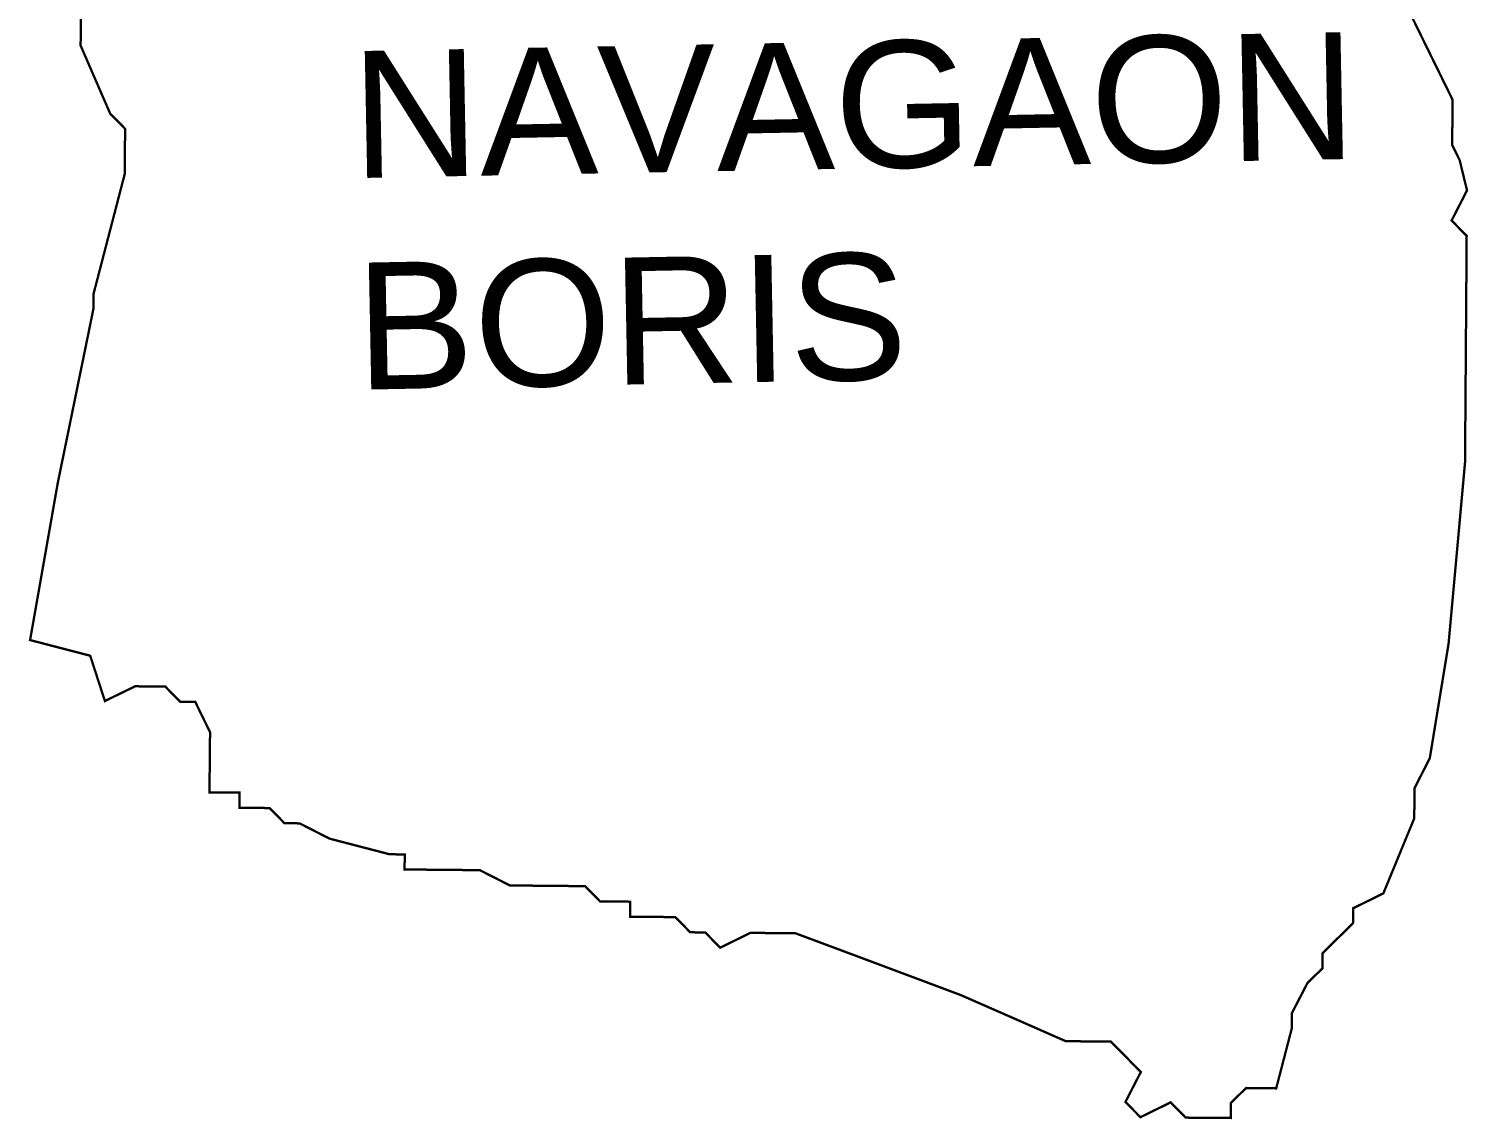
# Model space of a CAD drawing. Header units: metres. Extents: x 273847 to 276813, y 2068123 to 2073763.
# Drawn here: x 274988 to 276221, y 2069063 to 2069997 of the extents above; entities that cross this region are included whole.
import ezdxf

# ---------------------------------------------------------------- set-up
doc = ezdxf.new("R2010")
doc.units = ezdxf.units.M
doc.header["$MEASUREMENT"] = 0
doc.layers.add('VILLAGE NAME', color=250, linetype='Continuous')
doc.styles.get("Standard").update_dxf_attribs({"font": 'simplex.shx'})

msp = doc.modelspace()

# ---------------------------------------------------------------- linework, layer by layer
at = {"color": 6, "const_width": 2, "flags": 128}
msp.add_lwpolyline([(276169.6, 2070014.4), (276207.9, 2069936.4), (276207.6, 2069897.6), (276214, 2069884.6), (276220.3, 2069858.7), (276207.1, 2069832.9), (276220, 2069819.8), (276218.6, 2069625.7), (276204.5, 2069470.4), (276188.4, 2069372.3), (276175.3, 2069346.6), (276175.1, 2069320.8), (276148.6, 2069256.5), (276122.8, 2069243.8), (276122.6, 2069231), (276096.6, 2069205.3), (276096.5, 2069192.4), (276083.5, 2069179.6), (276070.3, 2069154), (276070.2, 2069141), (276056.8, 2069089.5), (276031, 2069089.8), (276018, 2069077), (276017.9, 2069064.1), (275979.2, 2069064.4), (275966.4, 2069077.5), (275940.5, 2069064.8), (275927.6, 2069077.8), (275940.8, 2069103.5), (275915.2, 2069129.5), (275876.5, 2069129.9), (275863.7, 2069135.5), (275838.1, 2069146.8), (275786.5, 2069169.4), (275709.1, 2069198.4), (275645, 2069222.3), (275606.3, 2069222.7), (275580.4, 2069210), (275567.6, 2069223), (275554.7, 2069223.2), (275541.9, 2069236.2), (275503.2, 2069236.5), (275503.3, 2069249.4), (275477.5, 2069249.6), (275464.7, 2069262.7), (275400.2, 2069263.3), (275374.5, 2069276.4), (275310, 2069277), (275310.1, 2069289.9), (275297.2, 2069290), (275245.7, 2069303.4), (275220, 2069316.5), (275207.1, 2069316.6), (275194.3, 2069329.6), (275168.5, 2069329.9), (275168.6, 2069342.8), (275142.8, 2069343), (275143.3, 2069394.6), (275130.6, 2069420.6), (275117.7, 2069420.7), (275104.9, 2069433.7), (275079.1, 2069433.9), (275053.2, 2069421.3), (275040.6, 2069460.1), (274989.1, 2069473.5), (275012.8, 2069608), (275043.3, 2069756.9), (275043.4, 2069769.8), (275070.2, 2069872.8), (275070.5, 2069911.5), (275057.7, 2069924.5), (275032.4, 2069982.8), (275033.3, 2070079.6)], dxfattribs=at)

# ---------------------------------------------------------------- texts
at = {"layer": 'VILLAGE NAME', "insert": (275263.4, 2069977.9), "char_height": 108.748, "attachment_point": 1, "rotation": 1.1028}
msp.add_mtext_dynamic_manual_height_columns('{\\fArial|b0|i0|c0|p34;NAVAGAON\\PBORIS}', width=726.929, gutter_width=543.7, heights=[0], dxfattribs=at)

doc.saveas('drawing.dxf')
